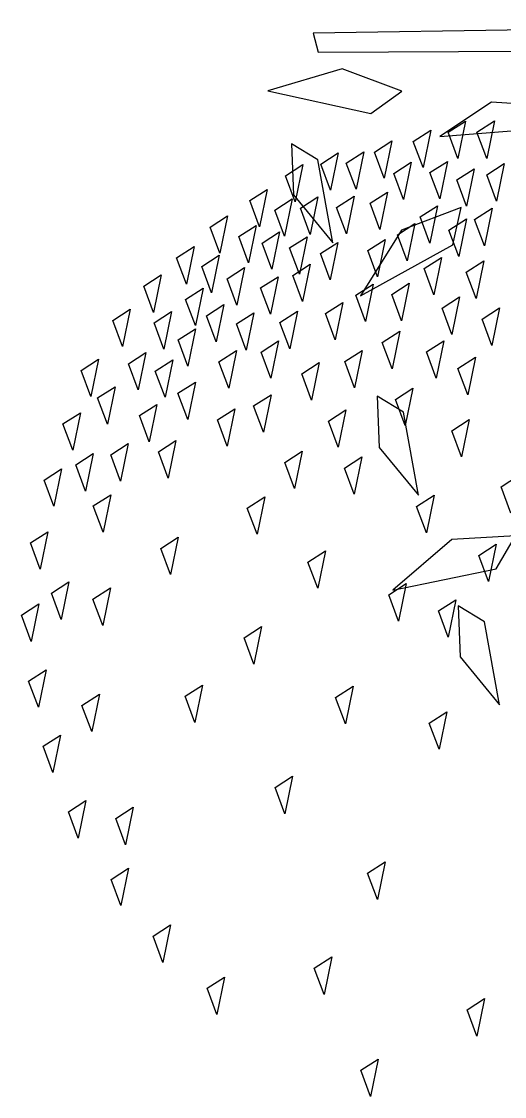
# Model space of a CAD drawing. Header units: inches. Extents: x -7543 to -822, y 102837 to 190349.
# Drawn here: x -837.09145 to -837.08919, y 102837.29923 to 102837.30425 of the extents above; entities that cross this region are included whole.
import ezdxf

# ---------------------------------------------------------------- set-up
doc = ezdxf.new("R2010")
doc.units = ezdxf.units.IN
doc.header["$MEASUREMENT"] = 0
doc.layers.add('BİTKİ', color=96, linetype='Continuous', lineweight=25)

msp = doc.modelspace()

# ---------------------------------------------------------------- linework, layer by layer
at = {"layer": 'BİTKİ', "color": 11}
for p, q in [((-837.0864436268769, 102837.3042535012), (-837.0900867932967, 102837.3041987723)), ((-837.0900867932967, 102837.3041987723), (-837.090064523123, 102837.3041097233)), ((-837.090064523123, 102837.3041097233), (-837.087048150717, 102837.3041271535))]:
    msp.add_line(p, q, dxfattribs=at)
at = {"layer": 'BİTKİ'}
for p, q in [((-837.0894565322774, 102837.303735888), (-837.089374996423, 102837.3037883205)), ((-837.089374996423, 102837.3037883205), (-837.089410834748, 102837.3036132525)), ((-837.0893219594547, 102837.3037364691), (-837.0892404236002, 102837.3037889017)), ((-837.0892404236002, 102837.3037889017), (-837.0892762619268, 102837.3036138336)), ((-837.0896194054202, 102837.303693231), (-837.0895378695658, 102837.3037456635)), ((-837.0895378695658, 102837.3037456635), (-837.0895737078908, 102837.3035705955)), ((-837.089410834748, 102837.3036132525), (-837.0894565322774, 102837.303735888)), ((-837.0892762619268, 102837.3036138336), (-837.0893219594547, 102837.3037364691)), ((-837.0898010792545, 102837.3036432594), (-837.0897195434001, 102837.3036956919)), ((-837.0897195434001, 102837.3036956919), (-837.0897553817266, 102837.3035206239)), ((-837.0895737078908, 102837.3035705955), (-837.0896194054202, 102837.303693231)), ((-837.090051622773, 102837.3035872036), (-837.0899700869186, 102837.3036396362)), ((-837.0899700869186, 102837.3036396362), (-837.0900059252436, 102837.3034645681)), ((-837.0899326840988, 102837.3035920573), (-837.0898511482458, 102837.3036444898)), ((-837.0898511482458, 102837.3036444898), (-837.089886986571, 102837.3034694218)), ((-837.0897553817266, 102837.3035206239), (-837.0898010792545, 102837.3036432594)), ((-837.0902176624587, 102837.3035329595), (-837.0901361266043, 102837.3035853921)), ((-837.0901361266043, 102837.3035853921), (-837.0901719649294, 102837.303410324)), ((-837.0900059252436, 102837.3034645681), (-837.090051622773, 102837.3035872036)), ((-837.089886986571, 102837.3034694218), (-837.0899326840988, 102837.3035920573)), ((-837.0897106394679, 102837.303543829), (-837.0896291036134, 102837.3035962616)), ((-837.0896291036134, 102837.3035962616), (-837.08966494194, 102837.3034211935)), ((-837.0895416318052, 102837.3035474522), (-837.0894600959508, 102837.3035998848)), ((-837.0894600959508, 102837.3035998848), (-837.0894959342759, 102837.3034248167)), ((-837.0892756527028, 102837.3035370274), (-837.0891941168497, 102837.3035894599)), ((-837.0891941168497, 102837.3035894599), (-837.0892299551748, 102837.3034143919)), ((-837.0901719649294, 102837.303410324), (-837.0902176624587, 102837.3035329595)), ((-837.08966494194, 102837.3034211935), (-837.0897106394679, 102837.303543829)), ((-837.0894959342759, 102837.3034248167), (-837.0895416318052, 102837.3035474522)), ((-837.0894165586112, 102837.303513272), (-837.0893350227568, 102837.3035657046)), ((-837.0893350227568, 102837.3035657046), (-837.089370861082, 102837.3033906365)), ((-837.0892299551748, 102837.3034143919), (-837.0892756527028, 102837.3035370274)), ((-837.089370861082, 102837.3033906365), (-837.0894165586112, 102837.303513272)), ((-837.0903839007091, 102837.3034165073), (-837.0903023648547, 102837.3034689399)), ((-837.0903023648547, 102837.3034689399), (-837.0903382031811, 102837.3032938718)), ((-837.0901472112542, 102837.3033808802), (-837.0900656753998, 102837.3034333127)), ((-837.0900656753998, 102837.3034333127), (-837.0901015137264, 102837.3032582447)), ((-837.0899782035916, 102837.3033845034), (-837.0898966677372, 102837.3034369359)), ((-837.0898966677372, 102837.3034369359), (-837.0899325060623, 102837.3032618679)), ((-837.0898216635346, 102837.3034039862), (-837.0897401276801, 102837.3034564187)), ((-837.0897401276801, 102837.3034564187), (-837.0897759660052, 102837.3032813507)), ((-837.0903382031811, 102837.3032938718), (-837.0903839007091, 102837.3034165073)), ((-837.0902672054413, 102837.3033721642), (-837.0901856695883, 102837.3034245967)), ((-837.0901856695883, 102837.3034245967), (-837.0902215079134, 102837.3032495287)), ((-837.0899325060623, 102837.3032618679), (-837.0899782035916, 102837.3033845034)), ((-837.0897759660052, 102837.3032813507), (-837.0898216635346, 102837.3034039862)), ((-837.0895871512965, 102837.3033398983), (-837.0895056154421, 102837.3033923309)), ((-837.0905689396523, 102837.3032927405), (-837.0904874037979, 102837.3033451731)), ((-837.0904874037979, 102837.3033451731), (-837.0905232421243, 102837.303170105)), ((-837.0902215079134, 102837.3032495287), (-837.0902672054413, 102837.3033721642)), ((-837.0901015137264, 102837.3032582447), (-837.0901472112542, 102837.3033808802)), ((-837.0893326504751, 102837.3033284594), (-837.089251114622, 102837.303380892)), ((-837.0905232421243, 102837.303170105), (-837.0905689396523, 102837.3032927405)), ((-837.0904355547216, 102837.3032479873), (-837.0903540188672, 102837.3033004198)), ((-837.0903540188672, 102837.3033004198), (-837.0903898571923, 102837.3031253518)), ((-837.0896938209282, 102837.303256977), (-837.0896122850738, 102837.3033094095)), ((-837.0894527770398, 102837.3032782714), (-837.0893712411854, 102837.3033307039)), ((-837.0903898571923, 102837.3031253518), (-837.0904355547216, 102837.3032479873)), ((-837.0903261156776, 102837.3032180796), (-837.0902445798232, 102837.3032705121)), ((-837.0902445798232, 102837.3032705121), (-837.0902804181483, 102837.3030954441)), ((-837.0901978759407, 102837.3031954865), (-837.0901163400863, 102837.303247919)), ((-837.0901163400863, 102837.303247919), (-837.0901521784128, 102837.303072851)), ((-837.0898317588584, 102837.3031826007), (-837.0897502230054, 102837.3032350332)), ((-837.0907258768398, 102837.3031488416), (-837.0906443409868, 102837.3032012742)), ((-837.0906443409868, 102837.3032012742), (-837.0906801793119, 102837.3030262061)), ((-837.0900540020552, 102837.3031686209), (-837.0899724662008, 102837.3032210534)), ((-837.0899724662008, 102837.3032210534), (-837.0900083045274, 102837.3030459854)), ((-837.0897860613304, 102837.3030599652), (-837.0898317588584, 102837.3031826007)), ((-837.0906801793119, 102837.3030262061), (-837.0907258768398, 102837.3031488416)), ((-837.0906081260591, 102837.3031083609), (-837.0905265902047, 102837.3031607934)), ((-837.0905265902047, 102837.3031607934), (-837.0905624285299, 102837.3029857254)), ((-837.0892904995935, 102837.3031343042), (-837.0893263379186, 102837.3029592362)), ((-837.0905624285299, 102837.3029857254), (-837.0906081260591, 102837.3031083609)), ((-837.090489385951, 102837.3030510064), (-837.0904078500965, 102837.303103439)), ((-837.0904078500965, 102837.303103439), (-837.0904436884217, 102837.3029283709)), ((-837.0908796474858, 102837.3030165298), (-837.0907981116314, 102837.3030689623)), ((-837.0907981116314, 102837.3030689623), (-837.0908339499566, 102837.3028938943)), ((-837.0904436884217, 102837.3029283709), (-837.090489385951, 102837.3030510064)), ((-837.0908339499566, 102837.3028938943), (-837.0908796474858, 102837.3030165298)), ((-837.0906837259583, 102837.3029546864), (-837.0906021901039, 102837.303007119)), ((-837.0906021901039, 102837.303007119), (-837.090638028429, 102837.3028320509)), ((-837.090638028429, 102837.3028320509), (-837.0906837259583, 102837.3029546864)), ((-837.0905869530845, 102837.3028784303), (-837.0905054172315, 102837.3029308628)), ((-837.0905054172315, 102837.3029308628), (-837.0905412555566, 102837.3027557948)), ((-837.0898430591028, 102837.3028513973), (-837.0898887566307, 102837.3029740328)), ((-837.0894037008756, 102837.3029660006), (-837.0894395392021, 102837.3027909326)), ((-837.0910241170664, 102837.3028567712), (-837.090942581212, 102837.3029092038)), ((-837.090942581212, 102837.3029092038), (-837.0909784195385, 102837.3027341357)), ((-837.0908311635171, 102837.3028455488), (-837.0907496276627, 102837.3028979813)), ((-837.0907496276627, 102837.3028979813), (-837.0907854659879, 102837.3027229133)), ((-837.090446245742, 102837.3028399776), (-837.090364709889, 102837.3028924101)), ((-837.090364709889, 102837.3028924101), (-837.0904005482141, 102837.3027173421)), ((-837.090242803238, 102837.3028466428), (-837.0901612673836, 102837.3028990754)), ((-837.0894395392021, 102837.3027909326), (-837.08948523673, 102837.3029135681)), ((-837.089216091086, 102837.3029147303), (-837.0892519294111, 102837.3027396623)), ((-837.0909784195385, 102837.3027341357), (-837.0910241170664, 102837.3028567712)), ((-837.0907854659879, 102837.3027229133), (-837.0908311635171, 102837.3028455488)), ((-837.0905412555566, 102837.3027557948), (-837.0905869530845, 102837.3028784303)), ((-837.0904005482141, 102837.3027173421), (-837.090446245742, 102837.3028399776)), ((-837.0892519294111, 102837.3027396623), (-837.0892976269404, 102837.3028622978)), ((-837.0907187564949, 102837.3027650202), (-837.0906372206405, 102837.3028174527)), ((-837.0906372206405, 102837.3028174527), (-837.0906730589669, 102837.3026423847)), ((-837.0897642791332, 102837.3027532284), (-837.0896827432802, 102837.3028056609)), ((-837.0896827432802, 102837.3028056609), (-837.0897185816053, 102837.3026305929)), ((-837.0906730589669, 102837.3026423847), (-837.0907187564949, 102837.3027650202)), ((-837.0895578686523, 102837.3027092727), (-837.0894763327977, 102837.3027617052)), ((-837.0894763327977, 102837.3027617052), (-837.0895121711229, 102837.3025866372)), ((-837.0909506978865, 102837.302654071), (-837.090869162032, 102837.3027065035)), ((-837.090869162032, 102837.3027065035), (-837.0909050003571, 102837.3025314355)), ((-837.0895121711229, 102837.3025866372), (-837.0895578686523, 102837.3027092727)), ((-837.0894110267884, 102837.3026317861), (-837.089329490934, 102837.3026842186)), ((-837.089329490934, 102837.3026842186), (-837.0893653292605, 102837.3025091506)), ((-837.0911719517572, 102837.3026232175), (-837.0910904159028, 102837.30267565)), ((-837.0910904159028, 102837.30267565), (-837.0911262542279, 102837.302500582)), ((-837.0909050003571, 102837.3025314355), (-837.0909506978865, 102837.302654071)), ((-837.0908256246925, 102837.3026198908), (-837.090744088838, 102837.3026723233)), ((-837.090744088838, 102837.3026723233), (-837.0907799271631, 102837.3024972553)), ((-837.0893653292605, 102837.3025091506), (-837.0894110267884, 102837.3026317861)), ((-837.0911262542279, 102837.302500582), (-837.0911719517572, 102837.3026232175)), ((-837.0907799271631, 102837.3024972553), (-837.0908256246925, 102837.3026198908)), ((-837.091095167467, 102837.3024943124), (-837.0910136316126, 102837.302546745)), ((-837.0910136316126, 102837.302546745), (-837.0910494699391, 102837.3023716769)), ((-837.0897025367988, 102837.302487306), (-837.0896210009444, 102837.3025397386)), ((-837.0896210009444, 102837.3025397386), (-837.0896568392694, 102837.3023646706)), ((-837.0910494699391, 102837.3023716769), (-837.091095167467, 102837.3024943124)), ((-837.0896568392694, 102837.3023646706), (-837.0897025367988, 102837.302487306)), ((-837.0908993121276, 102837.302411733), (-837.0908177762745, 102837.3024641656)), ((-837.0908177762745, 102837.3024641656), (-837.0908536145996, 102837.3022890975)), ((-837.0900158154774, 102837.3023861324), (-837.0899342796243, 102837.3024385649)), ((-837.0912572498497, 102837.3023725737), (-837.0911757139953, 102837.3024250062)), ((-837.0911757139953, 102837.3024250062), (-837.0912115523204, 102837.3022499382)), ((-837.0908536145996, 102837.3022890975), (-837.0908993121276, 102837.302411733)), ((-837.0894401213711, 102837.302340878), (-837.0893585855167, 102837.3023933105)), ((-837.0893585855167, 102837.3023933105), (-837.0893944238418, 102837.3022182425)), ((-837.0912115523204, 102837.3022499382), (-837.0912572498497, 102837.3023725737)), ((-837.0893944238418, 102837.3022182425), (-837.0894401213711, 102837.302340878)), ((-837.0910334251325, 102837.3022283901), (-837.0909518892781, 102837.3022808226)), ((-837.0909518892781, 102837.3022808226), (-837.0909877276032, 102837.3021057546)), ((-837.0908111819356, 102837.3022423699), (-837.0907296460812, 102837.3022948024)), ((-837.0907296460812, 102837.3022948024), (-837.0907654844062, 102837.3021197344)), ((-837.0911973537897, 102837.3021818707), (-837.0911158179352, 102837.3022343032)), ((-837.0911158179352, 102837.3022343032), (-837.0911516562603, 102837.3020592352)), ((-837.0909877276032, 102837.3021057546), (-837.0910334251325, 102837.3022283901)), ((-837.0907654844062, 102837.3021197344), (-837.0908111819356, 102837.3022423699)), ((-837.0902198536794, 102837.302192843), (-837.090138317825, 102837.3022452755)), ((-837.090138317825, 102837.3022452755), (-837.09017415615, 102837.3020702075)), ((-837.0892093713726, 102837.3020785788), (-837.0891278355182, 102837.3021310113)), ((-837.0913000169571, 102837.3019877073), (-837.091345714485, 102837.3021103427)), ((-837.0891636738431, 102837.3019559433), (-837.0892093713726, 102837.3020785788)), ((-837.089603987341, 102837.3019871806), (-837.0895224514866, 102837.3020396132)), ((-837.0895224514866, 102837.3020396132), (-837.0895582898116, 102837.3018645451)), ((-837.0895582898116, 102837.3018645451), (-837.089603987341, 102837.3019871806)), ((-837.0913277080547, 102837.3018688251), (-837.0913635463797, 102837.3016937571)), ((-837.0893136687224, 102837.3017584123), (-837.0892321328679, 102837.3018108449)), ((-837.0892321328679, 102837.3018108449), (-837.0892679711944, 102837.3016357768)), ((-837.0892679711944, 102837.3016357768), (-837.0893136687224, 102837.3017584123)), ((-837.0897336170341, 102837.3015743173), (-837.0896520811797, 102837.3016267499)), ((-837.0896520811797, 102837.3016267499), (-837.0896879195047, 102837.3014516818)), ((-837.0896879195047, 102837.3014516818), (-837.0897336170341, 102837.3015743173)), ((-837.0914510046633, 102837.301479136), (-837.0913694688089, 102837.3015315685)), ((-837.0913694688089, 102837.3015315685), (-837.091405307134, 102837.3013565005)), ((-837.089502271339, 102837.3014986423), (-837.0894207354845, 102837.3015510749)), ((-837.0894207354845, 102837.3015510749), (-837.089456573811, 102837.3013760068)), ((-837.0899823839659, 102837.3010943923), (-837.0899008481115, 102837.3011468248)), ((-837.0899008481115, 102837.3011468248), (-837.089936686438, 102837.3009717568)), ((-837.089936686438, 102837.3009717568), (-837.0899823839659, 102837.3010943923)), ((-837.0895446277898, 102837.3009747616), (-837.0894630919354, 102837.3010271941)), ((-837.0894630919354, 102837.3010271941), (-837.0894989302604, 102837.3008521261)), ((-837.0894989302604, 102837.3008521261), (-837.0895446277898, 102837.3009747616)), ((-837.0913496857919, 102837.3008661816), (-837.0912681499389, 102837.3009186141)), ((-837.0912681499389, 102837.3009186141), (-837.0913039882639, 102837.3007435461)), ((-837.0913039882639, 102837.3007435461), (-837.0913496857919, 102837.3008661816)), ((-837.0912317399462, 102837.3005599949), (-837.0911502040918, 102837.3006124275)), ((-837.0911502040918, 102837.3006124275), (-837.0911860424169, 102837.3004373594)), ((-837.0910106846413, 102837.3005286403), (-837.0909291487869, 102837.3005810729)), ((-837.0909291487869, 102837.3005810729), (-837.0909649871121, 102837.3004060048)), ((-837.0911860424169, 102837.3004373594), (-837.0912317399462, 102837.3005599949)), ((-837.0909649871121, 102837.3004060048), (-837.0910106846413, 102837.3005286403)), ((-837.0897515564973, 102837.3003254621), (-837.0897873948225, 102837.3001503941)), ((-837.0910324568107, 102837.3002440327), (-837.0909509209578, 102837.3002964653)), ((-837.0909509209578, 102837.3002964653), (-837.0909867592828, 102837.3001213972)), ((-837.0909867592828, 102837.3001213972), (-837.0910324568107, 102837.3002440327)), ((-837.0907546057991, 102837.3000311241), (-837.0907904441256, 102837.299856056)), ((-837.0907904441256, 102837.299856056), (-837.0908361416535, 102837.2999786915)), ((-837.0900822114627, 102837.2998294841), (-837.0900006756083, 102837.2998819166)), ((-837.0900006756083, 102837.2998819166), (-837.0900365139335, 102837.2997068486)), ((-837.0900365139335, 102837.2997068486), (-837.0900822114627, 102837.2998294841)), ((-837.0905834244206, 102837.299735294), (-837.0905018885662, 102837.2997877266)), ((-837.0905018885662, 102837.2997877266), (-837.0905377268913, 102837.2996126585)), ((-837.0905377268913, 102837.2996126585), (-837.0905834244206, 102837.299735294)), ((-837.0893681051768, 102837.299634332), (-837.0892865693238, 102837.2996867645)), ((-837.0892865693238, 102837.2996867645), (-837.0893224076489, 102837.2995116965)), ((-837.0893224076489, 102837.2995116965), (-837.0893681051768, 102837.299634332)), ((-837.0898648492546, 102837.2993521337), (-837.0897833134002, 102837.2994045663)), ((-837.0897833134002, 102837.2994045663), (-837.0898191517252, 102837.2992294982)), ((-837.0898191517252, 102837.2992294982), (-837.0898648492546, 102837.2993521337))]:
    msp.add_line(p, q, dxfattribs=at)
at = {"layer": 'BİTKİ', "color": 222}
for p, q in [((-837.0895056154421, 102837.3033923309), (-837.0895414537672, 102837.3032172628)), ((-837.0895414537672, 102837.3032172628), (-837.0895871512965, 102837.3033398983)), ((-837.089251114622, 102837.303380892), (-837.0892869529471, 102837.3032058239)), ((-837.0896122850738, 102837.3033094095), (-837.0896481234004, 102837.3031343415)), ((-837.0893712411854, 102837.3033307039), (-837.0894070795105, 102837.3031556359)), ((-837.0892869529471, 102837.3032058239), (-837.0893326504751, 102837.3033284594)), ((-837.0897502230054, 102837.3032350332), (-837.0897860613304, 102837.3030599652)), ((-837.0896481234004, 102837.3031343415), (-837.0896938209282, 102837.303256977)), ((-837.0894070795105, 102837.3031556359), (-837.0894527770398, 102837.3032782714)), ((-837.0902804181483, 102837.3030954441), (-837.0903261156776, 102837.3032180796)), ((-837.0901521784128, 102837.303072851), (-837.0901978759407, 102837.3031954865)), ((-837.0900083045274, 102837.3030459854), (-837.0900540020552, 102837.3031686209)), ((-837.0895691448662, 102837.3030983807), (-837.0894876090118, 102837.3031508132)), ((-837.0894876090118, 102837.3031508132), (-837.0895234473369, 102837.3029757452)), ((-837.0893720354466, 102837.3030818717), (-837.0892904995935, 102837.3031343042)), ((-837.0901826389227, 102837.3030667978), (-837.0901011030683, 102837.3031192304)), ((-837.0901011030683, 102837.3031192304), (-837.0901369413934, 102837.3029441624)), ((-837.0895234473369, 102837.3029757452), (-837.0895691448662, 102837.3030983807)), ((-837.0893263379186, 102837.3029592362), (-837.0893720354466, 102837.3030818717)), ((-837.09033304446, 102837.3030082812), (-837.0902515086055, 102837.3030607137)), ((-837.0902515086055, 102837.3030607137), (-837.0902873469306, 102837.3028856457)), ((-837.0901369413934, 102837.3029441624), (-837.0901826389227, 102837.3030667978)), ((-837.089719748968, 102837.3029776559), (-837.0896382131136, 102837.3030300885)), ((-837.0896382131136, 102837.3030300885), (-837.0896740514386, 102837.3028550204)), ((-837.0902873469306, 102837.3028856457), (-837.09033304446, 102837.3030082812)), ((-837.0898887566307, 102837.3029740328), (-837.0898072207776, 102837.3030264653)), ((-837.0898072207776, 102837.3030264653), (-837.0898430591028, 102837.3028513973)), ((-837.0900298611051, 102837.3028880694), (-837.0899483252507, 102837.3029405019)), ((-837.0899483252507, 102837.3029405019), (-837.0899841635758, 102837.3027654339)), ((-837.0896740514386, 102837.3028550204), (-837.089719748968, 102837.3029776559)), ((-837.08948523673, 102837.3029135681), (-837.0894037008756, 102837.3029660006)), ((-837.0901612673836, 102837.3028990754), (-837.0901971057085, 102837.3027240073)), ((-837.0899841635758, 102837.3027654339), (-837.0900298611051, 102837.3028880694)), ((-837.0892976269404, 102837.3028622978), (-837.089216091086, 102837.3029147303)), ((-837.0901971057085, 102837.3027240073), (-837.090242803238, 102837.3028466428)), ((-837.0903308707427, 102837.302708828), (-837.0902493348883, 102837.3027612606)), ((-837.0902493348883, 102837.3027612606), (-837.0902851732149, 102837.3025861925)), ((-837.0897185816053, 102837.3026305929), (-837.0897642791332, 102837.3027532284)), ((-837.0905281787269, 102837.3026631289), (-837.0904466428725, 102837.3027155615)), ((-837.0904466428725, 102837.3027155615), (-837.090482481199, 102837.3025404934)), ((-837.0902851732149, 102837.3025861925), (-837.0903308707427, 102837.302708828)), ((-837.0899398184476, 102837.3026642229), (-837.0898582825946, 102837.3027166555)), ((-837.0898582825946, 102837.3027166555), (-837.0898941209198, 102837.3025415874)), ((-837.090482481199, 102837.3025404934), (-837.0905281787269, 102837.3026631289)), ((-837.0901402929749, 102837.3026069367), (-837.0900587571218, 102837.3026593693)), ((-837.0900587571218, 102837.3026593693), (-837.0900945954469, 102837.3024843013)), ((-837.0898941209198, 102837.3025415874), (-837.0899398184476, 102837.3026642229)), ((-837.0900945954469, 102837.3024843013), (-837.0901402929749, 102837.3026069367)), ((-837.0907195507559, 102837.3025161879), (-837.0906380149029, 102837.3025686205)), ((-837.0906380149029, 102837.3025686205), (-837.090673853228, 102837.3023935524)), ((-837.090673853228, 102837.3023935524), (-837.0907195507559, 102837.3025161879)), ((-837.0903660998451, 102837.3024569537), (-837.0902845639922, 102837.3025093863)), ((-837.0902845639922, 102837.3025093863), (-837.0903204023173, 102837.3023343182)), ((-837.0905353060739, 102837.3023911225), (-837.0904537702208, 102837.302443555)), ((-837.0904537702208, 102837.302443555), (-837.0904896085459, 102837.302268487)), ((-837.0903204023173, 102837.3023343182), (-837.0903660998451, 102837.3024569537)), ((-837.0899342796243, 102837.3024385649), (-837.0899701179494, 102837.3022634969)), ((-837.0904896085459, 102837.302268487), (-837.0905353060739, 102837.3023911225)), ((-837.0899701179494, 102837.3022634969), (-837.0900158154774, 102837.3023861324)), ((-837.0911516562603, 102837.3020592352), (-837.0911973537897, 102837.3021818707)), ((-837.09017415615, 102837.3020702075), (-837.0902198536794, 102837.302192843)), ((-837.0899414069712, 102837.3021665585), (-837.0898598711168, 102837.302218991)), ((-837.0898598711168, 102837.302218991), (-837.0898957094419, 102837.302043923)), ((-837.091345714485, 102837.3021103427), (-837.0912641786321, 102837.3021627753)), ((-837.0912641786321, 102837.3021627753), (-837.0913000169571, 102837.3019877073)), ((-837.0898957094419, 102837.302043923), (-837.0899414069712, 102837.3021665585)), ((-837.091115556682, 102837.3019893334), (-837.0910340208276, 102837.3020417659)), ((-837.0910340208276, 102837.3020417659), (-837.0910698591526, 102837.3018666979)), ((-837.0903957901244, 102837.3019794214), (-837.09031425427, 102837.3020318539)), ((-837.09031425427, 102837.3020318539), (-837.090350092595, 102837.3018567859)), ((-837.0910698591526, 102837.3018666979), (-837.091115556682, 102837.3019893334)), ((-837.090350092595, 102837.3018567859), (-837.0903957901244, 102837.3019794214)), ((-837.0914092439091, 102837.3018163926), (-837.0913277080547, 102837.3018688251)), ((-837.0908001042861, 102837.3017910538), (-837.0907185684317, 102837.3018434864)), ((-837.0907185684317, 102837.3018434864), (-837.0907544067582, 102837.3016684184)), ((-837.0913635463797, 102837.3016937571), (-837.0914092439091, 102837.3018163926)), ((-837.0907544067582, 102837.3016684184), (-837.0908001042861, 102837.3017910538)), ((-837.0901118045915, 102837.3017274789), (-837.0900302687371, 102837.3017799114)), ((-837.0900302687371, 102837.3017799114), (-837.0900661070636, 102837.3016048434)), ((-837.0900661070636, 102837.3016048434), (-837.0901118045915, 102837.3017274789)), ((-837.091310889515, 102837.301581973), (-837.091229353662, 102837.3016344056)), ((-837.091229353662, 102837.3016344056), (-837.0912651919871, 102837.3014593375)), ((-837.0912651919871, 102837.3014593375), (-837.091310889515, 102837.301581973)), ((-837.0911169466397, 102837.301553877), (-837.0910354107853, 102837.3016063095)), ((-837.0910354107853, 102837.3016063095), (-837.0910712491103, 102837.3014312414)), ((-837.0910712491103, 102837.3014312414), (-837.0911169466397, 102837.301553877)), ((-837.091405307134, 102837.3013565005), (-837.0914510046633, 102837.301479136)), ((-837.089456573811, 102837.3013760068), (-837.089502271339, 102837.3014986423)), ((-837.0904102433842, 102837.3013732004), (-837.0903287075297, 102837.301425633)), ((-837.0903287075297, 102837.301425633), (-837.0903645458548, 102837.3012505649)), ((-837.0903645458548, 102837.3012505649), (-837.0904102433842, 102837.3013732004)), ((-837.0914175626476, 102837.3011711377), (-837.0913360267946, 102837.3012235703)), ((-837.0913360267946, 102837.3012235703), (-837.0913718651198, 102837.3010485023)), ((-837.0913718651198, 102837.3010485023), (-837.0914175626476, 102837.3011711377)), ((-837.090686516375, 102837.3011000317), (-837.0906049805205, 102837.3011524643)), ((-837.0906049805205, 102837.3011524643), (-837.0906408188457, 102837.3009773962)), ((-837.0911686041532, 102837.3010574429), (-837.0910870682987, 102837.3011098755)), ((-837.0910870682987, 102837.3011098755), (-837.0911229066238, 102837.3009348074)), ((-837.0906408188457, 102837.3009773962), (-837.090686516375, 102837.3011000317)), ((-837.0911229066238, 102837.3009348074), (-837.0911686041532, 102837.3010574429)), ((-837.0902653871746, 102837.3006736333), (-837.0901838513201, 102837.3007260658)), ((-837.0901838513201, 102837.3007260658), (-837.0902196896452, 102837.3005509978)), ((-837.0902196896452, 102837.3005509978), (-837.0902653871746, 102837.3006736333)), ((-837.0898330923517, 102837.3002730296), (-837.0897515564973, 102837.3003254621)), ((-837.0897873948225, 102837.3001503941), (-837.0898330923517, 102837.3002730296)), ((-837.0908361416535, 102837.2999786915), (-837.0907546057991, 102837.3000311241))]:
    msp.add_line(p, q, dxfattribs=at)
at = {"layer": 'BİTKİ', "color": 3}
for points in [[(-837.0896728325408, 102837.3039276912), (-837.0899524831567, 102837.3040326599), (-837.0902997436854, 102837.303928981), (-837.0898185024737, 102837.3038228068)], [(-837.0890153114616, 102837.3038606769), (-837.0892537527603, 102837.3038764378), (-837.0894957526043, 102837.303716772), (-837.0891026371065, 102837.3037466799)], [(-837.0901889815261, 102837.3036819518), (-837.0901797321355, 102837.3034431692), (-837.0899956451572, 102837.3032191847), (-837.0900664809659, 102837.3036070204)], [(-837.089395151447, 102837.3033844621), (-837.0896745269886, 102837.3032787635), (-837.0898669962526, 102837.3029716889), (-837.0894353716857, 102837.3032095256)], [(-837.0897881060644, 102837.3025020546), (-837.0897788566738, 102837.302263272), (-837.0895947696954, 102837.3020392875), (-837.0896656055041, 102837.3024271232)], [(-837.0891418398428, 102837.3018502985), (-837.0894400080233, 102837.3018324481), (-837.0897150762869, 102837.3015964891), (-837.0892322556408, 102837.3016952326)], [(-837.089409501384, 102837.3015225173), (-837.0894002519933, 102837.3012837347), (-837.089216165015, 102837.3010597502), (-837.0892870008238, 102837.3014475859)]]:
    msp.add_lwpolyline(points, close=True, dxfattribs=at)

doc.saveas('drawing.dxf')
